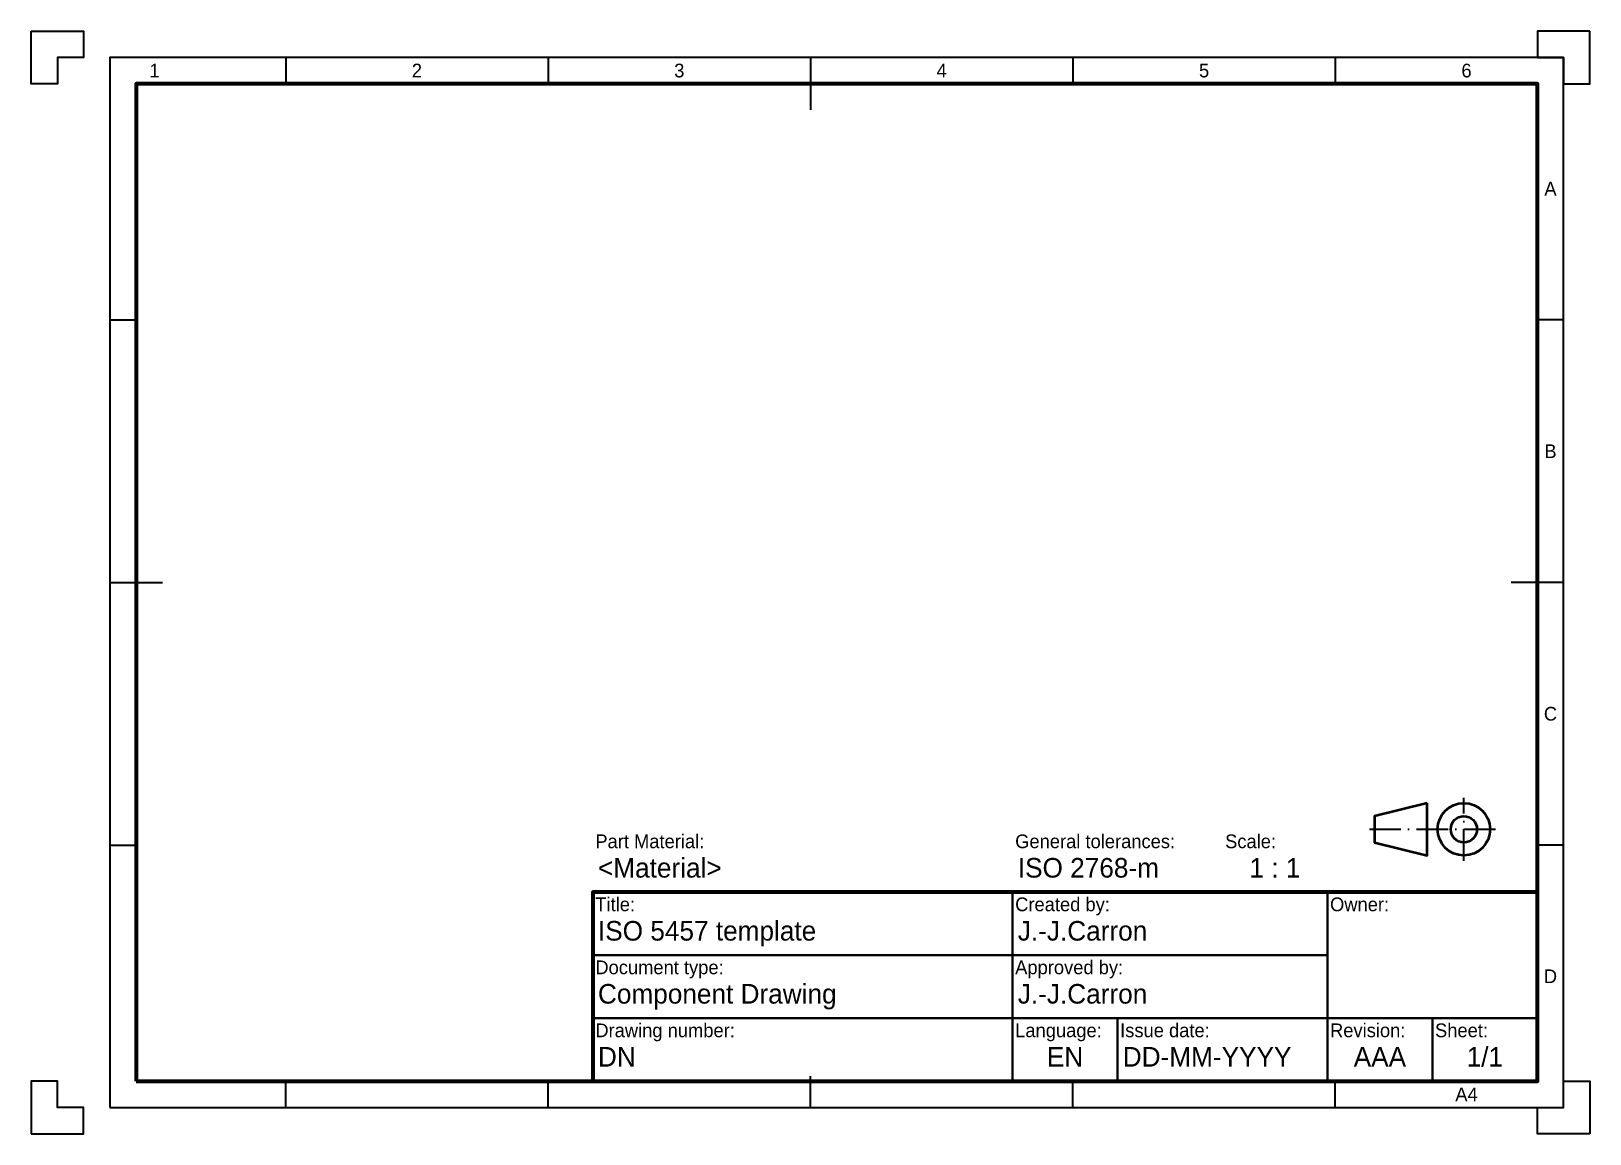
# Model space of a CAD drawing. Header units: millimetres. Extents: x 0 to 297, y 0 to 210.
import ezdxf
from ezdxf.enums import TextEntityAlignment as Align

# ---------------------------------------------------------------- set-up
doc = ezdxf.new("R2010")
doc.units = ezdxf.units.MM
doc.linetypes.add('DASHDOT', pattern=[15, 6, -1.45, 0.1, -1.45, 6])
for name, color, linetype, lineweight, true_color in [('1.Outline', 7, 'Continuous', 50, 0xffffff), ('3.Center', 7, 'Continuous', 35, 0xffffff), ('9.Text', 7, 'Continuous', 25, 0xffffff), ('AXES', 7, 'DASHDOT', 35, 0xffffff), ('Border.Thick', 7, 'Continuous', 70, 0xffffff), ('Border.Thin', 7, 'Continuous', 35, 0xffffff), ('Title', 7, 'Continuous', 25, 0xffffff), ('TitleBlock.Inner', 7, 'Continuous', 35, 0xffffff), ('TitleBlock.Outer', 7, 'Continuous', 70, 0xffffff)]:
    doc.layers.add(name, color=color, linetype=linetype, lineweight=lineweight, true_color=true_color)
doc.styles.add('textstyle0', font='')
doc.styles.add('textstyle1', font='')
doc.styles.add('textstyle10', font='')
doc.styles.add('textstyle11', font='')
doc.styles.add('textstyle12', font='')
doc.styles.add('textstyle13', font='')
doc.styles.add('textstyle14', font='')
doc.styles.add('textstyle15', font='')
doc.styles.add('textstyle16', font='')
doc.styles.add('textstyle17', font='')
doc.styles.add('textstyle18', font='')
doc.styles.add('textstyle19', font='')
doc.styles.add('textstyle2', font='')
doc.styles.add('textstyle20', font='')
doc.styles.add('textstyle21', font='')
doc.styles.add('textstyle22', font='')
doc.styles.add('textstyle23', font='')
doc.styles.add('textstyle24', font='')
doc.styles.add('textstyle25', font='')
doc.styles.add('textstyle29', font='')
doc.styles.add('textstyle3', font='')
doc.styles.add('textstyle30', font='')
doc.styles.add('textstyle31', font='')
doc.styles.add('textstyle32', font='')
doc.styles.add('textstyle34', font='')
doc.styles.add('textstyle35', font='')
doc.styles.add('textstyle36', font='')
doc.styles.add('textstyle37', font='')
doc.styles.add('textstyle38', font='')
doc.styles.add('textstyle39', font='')
doc.styles.add('textstyle4', font='')
doc.styles.add('textstyle5', font='')
doc.styles.add('textstyle6', font='')
doc.styles.add('textstyle7', font='')
doc.styles.add('textstyle8', font='')
doc.styles.add('textstyle9', font='')
doc.styles.get('textstyle0').set_extended_font_data('osifont')
doc.styles.get('textstyle1').set_extended_font_data('osifont')
doc.styles.get('textstyle10').set_extended_font_data('osifont')
doc.styles.get('textstyle11').set_extended_font_data('osifont')
doc.styles.get('textstyle12').set_extended_font_data('osifont')
doc.styles.get('textstyle13').set_extended_font_data('osifont')
doc.styles.get('textstyle14').set_extended_font_data('osifont')
doc.styles.get('textstyle15').set_extended_font_data('osifont')
doc.styles.get('textstyle16').set_extended_font_data('osifont')
doc.styles.get('textstyle17').set_extended_font_data('osifont')
doc.styles.get('textstyle18').set_extended_font_data('osifont')
doc.styles.get('textstyle19').set_extended_font_data('osifont')
doc.styles.get('textstyle2').set_extended_font_data('osifont')
doc.styles.get('textstyle20').set_extended_font_data('osifont')
doc.styles.get('textstyle21').set_extended_font_data('osifont')
doc.styles.get('textstyle22').set_extended_font_data('osifont')
doc.styles.get('textstyle23').set_extended_font_data('osifont')
doc.styles.get('textstyle24').set_extended_font_data('osifont')
doc.styles.get('textstyle25').set_extended_font_data('osifont')
doc.styles.get('textstyle29').set_extended_font_data('osifont')
doc.styles.get('textstyle3').set_extended_font_data('osifont')
doc.styles.get('textstyle30').set_extended_font_data('osifont')
doc.styles.get('textstyle31').set_extended_font_data('osifont')
doc.styles.get('textstyle32').set_extended_font_data('osifont')
doc.styles.get('textstyle34').set_extended_font_data('osifont')
doc.styles.get('textstyle35').set_extended_font_data('osifont')
doc.styles.get('textstyle36').set_extended_font_data('osifont')
doc.styles.get('textstyle37').set_extended_font_data('osifont')
doc.styles.get('textstyle38').set_extended_font_data('osifont')
doc.styles.get('textstyle39').set_extended_font_data('osifont')
doc.styles.get('textstyle4').set_extended_font_data('osifont')
doc.styles.get('textstyle5').set_extended_font_data('osifont')
doc.styles.get('textstyle6').set_extended_font_data('osifont')
doc.styles.get('textstyle7').set_extended_font_data('osifont')
doc.styles.get('textstyle8').set_extended_font_data('osifont')
doc.styles.get('textstyle9').set_extended_font_data('osifont')

msp = doc.modelspace()

# ---------------------------------------------------------------- linework, layer by layer
at = {"layer": '1.Outline'}
msp.add_lwpolyline([(266, 63), (256, 60.5), (256, 55.5), (266, 53), (266, 63)], dxfattribs=at)
for radius in [5, 2.5]:
    msp.add_circle((273, 58), radius, dxfattribs=at)
at = {"layer": '3.Center'}
for points in [[(148.5, 205), (148.5, 195)], [(15, 105), (25, 105)], [(292, 105), (282, 105)], [(148.5, 5), (148.5, 11)]]:
    msp.add_lwpolyline(points, dxfattribs=at)
at = {"layer": 'AXES'}
for points in [[(273, 52), (273, 64)], [(255, 58), (279, 58)]]:
    msp.add_lwpolyline(points, dxfattribs=at)
at = {"layer": 'Border.Thick'}
msp.add_lwpolyline([(20, 10), (287, 10), (287, 200), (20, 200), (20, 10)], dxfattribs=at)
at = {"layer": 'Border.Thin'}
for points in [[(0, 210), (10, 210), (10, 205), (5, 205), (5, 200), (0, 200), (0, 210)], [(297, 210), (287, 210), (287, 205), (292, 205), (292, 200), (297, 200), (297, 210)], [(0, 0), (10, 0), (10, 5), (5, 5), (5, 10), (0, 10), (0, 0)], [(297, 0), (287, 0), (287, 5), (292, 5), (292, 10), (297, 10), (297, 0)]]:
    msp.add_lwpolyline(points, close=True, dxfattribs=at)
for points in [[(15, 5), (292, 5), (292, 205), (15, 205), (15, 5)], [(48.5, 205), (48.5, 200)], [(98.5, 205), (98.5, 200)], [(198.5, 205), (198.5, 200)], [(248.5, 205), (248.5, 200)], [(15, 155), (20, 155)], [(292, 155), (287, 155)], [(15, 55), (20, 55)], [(292, 55), (287, 55)], [(48.5, 5), (48.5, 10)], [(98.5, 5), (98.5, 10)], [(198.5, 5), (198.5, 10)], [(248.5, 5), (248.5, 10)]]:
    msp.add_lwpolyline(points, dxfattribs=at)
at = {"layer": 'TitleBlock.Inner'}
for points in [[(107, 34), (187, 34), (187, 46), (107, 46), (107, 34)], [(187, 34), (247, 34), (247, 46), (187, 46), (187, 34)], [(247, 22), (287, 22), (287, 46), (247, 46), (247, 22)], [(107, 22), (187, 22), (187, 34), (107, 34), (107, 22)], [(187, 22), (247, 22), (247, 34), (187, 34), (187, 22)], [(107, 10), (187, 10), (187, 22), (107, 22), (107, 10)], [(187, 10), (207, 10), (207, 22), (187, 22), (187, 10)], [(207, 10), (247, 10), (247, 22), (207, 22), (207, 10)], [(247, 10), (267, 10), (267, 22), (247, 22), (247, 10)], [(267, 10), (287, 10), (287, 22), (267, 22), (267, 10)]]:
    msp.add_lwpolyline(points, dxfattribs=at)
at = {"layer": 'TitleBlock.Outer'}
msp.add_lwpolyline([(107, 10), (287, 10), (287, 46), (107, 46), (107, 10)], dxfattribs=at)

# ---------------------------------------------------------------- texts
at = {"layer": '9.Text'}
for s, height, style, p in [('1', 2.61, 'textstyle7', (23.5, 201.2)), ('2', 2.61, 'textstyle8', (73.5, 201.2)), ('3', 2.61, 'textstyle9', (123.5, 201.2)), ('4', 2.61, 'textstyle10', (173.5, 201.2)), ('5', 2.61, 'textstyle14', (223.5, 201.2)), ('6', 2.61, 'textstyle15', (273.5, 201.2)), ('A', 2.61, 'textstyle16', (289.5, 178.7)), ('B', 2.61, 'textstyle17', (289.5, 128.7)), ('C', 2.61, 'textstyle11', (289.5, 78.7)), ('D', 2.61, 'textstyle12', (289.5, 28.7)), ('A4', 2.611, 'textstyle13', (273.5, 6.2))]:
    msp.add_text(s, height=height, dxfattribs=dict(at, style=style)).set_placement(p, align=Align.CENTER)
at = {"layer": 'Title'}
for s, height, style, p in [('Part Material:', 2.6114, 'textstyle32', (107.5, 54.4)), ('General tolerances:', 2.6114, 'textstyle31', (187.5, 54.4)), ('Scale:', 2.611, 'textstyle30', (227.5, 54.4)), ('<Material>', 3.731, 'textstyle6', (108, 48.8)), ('ISO 2768-m', 3.731, 'textstyle5', (188, 48.8)), ('Title:', 2.611, 'textstyle18', (107.5, 42.4)), ('Created by:', 2.6114, 'textstyle20', (187.5, 42.4)), ('Owner:', 2.611, 'textstyle34', (247.5, 42.4)), ('ISO 5457 template', 3.7306, 'textstyle36', (108, 36.8)), ('J.-J.Carron', 3.7306, 'textstyle38', (188, 36.8)), ('Document type:', 2.6114, 'textstyle21', (107.5, 30.4)), ('Approved by:', 2.6114, 'textstyle19', (187.5, 30.4)), ('Component Drawing', 3.7306, 'textstyle39', (108, 24.8)), ('J.-J.Carron', 3.7306, 'textstyle37', (188, 24.8)), ('Drawing number:', 2.6114, 'textstyle35', (107.5, 18.4)), ('Language:', 2.611, 'textstyle25', (187.5, 18.4)), ('Issue date:', 2.6114, 'textstyle23', (207.5, 18.4)), ('Revision:', 2.611, 'textstyle22', (247.5, 18.4)), ('Sheet:', 2.611, 'textstyle24', (267.5, 18.4)), ('DN', 3.731, 'textstyle29', (108, 12.8)), ('DD-MM-YYYY', 3.731, 'textstyle1', (208, 12.8))]:
    msp.add_text(s, height=height, dxfattribs=dict(at, style=style)).set_placement(p)
for s, style, p in [('1 : 1', 'textstyle4', (237, 48.8)), ('EN', 'textstyle3', (197, 12.8)), ('AAA', 'textstyle0', (257, 12.8)), ('1/1', 'textstyle2', (277, 12.8))]:
    msp.add_text(s, height=3.731, dxfattribs=dict(at, style=style)).set_placement(p, align=Align.CENTER)

doc.saveas('drawing.dxf')
